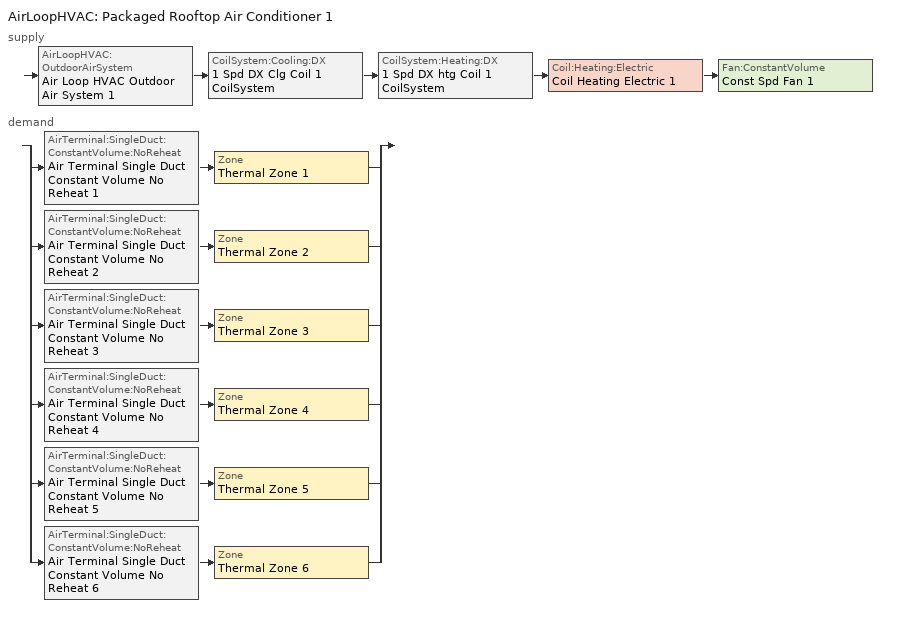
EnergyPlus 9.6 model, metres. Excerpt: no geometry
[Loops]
AirLoopHVAC 'Packaged Rooftop Air Conditioner 1'
 supply: AirLoopHVAC:OutdoorAirSystem 'Air Loop HVAC Outdoor Air System 1' > CoilSystem:Cooling:DX '1 Spd DX Clg Coil 1 CoilSystem' > CoilSystem:Heating:DX '1 Spd DX htg Coil 1 CoilSystem' > Coil:Heating:Electric 'Coil Heating Electric 1' > Fan:ConstantVolume 'Const Spd Fan 1'
 demand: split
  | AirTerminal:SingleDuct:ConstantVolume:NoReheat 'Air Terminal Single Duct Constant Volume No Reheat 1' > Zone 'Thermal Zone 1'
  | AirTerminal:SingleDuct:ConstantVolume:NoReheat 'Air Terminal Single Duct Constant Volume No Reheat 2' > Zone 'Thermal Zone 2'
  | AirTerminal:SingleDuct:ConstantVolume:NoReheat 'Air Terminal Single Duct Constant Volume No Reheat 3' > Zone 'Thermal Zone 3'
  | AirTerminal:SingleDuct:ConstantVolume:NoReheat 'Air Terminal Single Duct Constant Volume No Reheat 4' > Zone 'Thermal Zone 4'
  | AirTerminal:SingleDuct:ConstantVolume:NoReheat 'Air Terminal Single Duct Constant Volume No Reheat 5' > Zone 'Thermal Zone 5'
  | AirTerminal:SingleDuct:ConstantVolume:NoReheat 'Air Terminal Single Duct Constant Volume No Reheat 6' > Zone 'Thermal Zone 6'
[Controller:MechanicalVentilation]
Controller Mechanical Ventilation 1: Availability Schedule=Always On Discrete; Demand Controlled Ventilation=No; System Outdoor Air Method=ZoneSum; Zone or ZoneList Name 1=Thermal Zone 1; Design Specification Outdoor Air Object Name 1=Ventilation 1; Zone or ZoneList Name 2=Thermal Zone 2; Design Specification Outdoor Air Object Name 2=Ventilation 2; Zone or ZoneList Name 3=Thermal Zone 3; Design Specification Outdoor Air Object Name 3=Ventilation 3; Zone or ZoneList Name 4=Thermal Zone 4; Design Specification Outdoor Air Object Name 4=Ventilation 4; Zone or ZoneList Name 5=Thermal Zone 5; Design Specification Outdoor Air Object Name 5=Ventilation 5; Zone or ZoneList Name 6=Thermal Zone 6; Design Specification Outdoor Air Object Name 6=Ventilation 6
[AirLoopHVAC]
Packaged Rooftop Air Conditioner 1: Design Supply Air Flow Rate m3/s=AutoSize; Design Return Air Flow Fraction of Supply Air Flow=1
[Sizing:System]
Packaged Rooftop Air Conditioner 1: Type of Load to Size On=Sensible; Design Outdoor Air Flow Rate m3/s=Autosize; Central Heating Maximum System Air Flow Ratio=0.3; Preheat Design Temperature C=7; Preheat Design Humidity Ratio kgWater/kgDryAir=0.008; Precool Design Temperature C=12.8; Precool Design Humidity Ratio kgWater/kgDryAir=0.008; Central Cooling Design Supply Air Temperature C=14; Central Heating Design Supply Air Temperature C=45; Type of Zone Sum to Use=NonCoincident; 100% Outdoor Air in Cooling=Yes; 100% Outdoor Air in Heating=Yes; Central Cooling Design Supply Air Humidity Ratio kgWater/kgDryAir=0.0085; Central Heating Design Supply Air Humidity Ratio kgWater/kgDryAir=0.008; Cooling Supply Air Flow Rate Method=DesignDay; Cooling Supply Air Flow Rate m3/s=0; Cooling Supply Air Flow Rate Per Floor Area m3/s-m2=0.00996765; Cooling Fraction of Autosized Cooling Supply Air Flow Rate=1; Cooling Supply Air Flow Rate Per Unit Cooling Capacity m3/s-W=3.94755e-05; Heating Supply Air Flow Rate Method=DesignDay; Heating Supply Air Flow Rate m3/s=0; Heating Supply Air Flow Rate Per Floor Area m3/s-m2=0.00996765; Heating Fraction of Autosized Heating Supply Air Flow Rate=1; Heating Fraction of Autosized Cooling Supply Air Flow Rate=1; Heating Supply Air Flow Rate Per Unit Heating Capacity m3/s-W=3.15882e-05; System Outdoor Air Method=ZoneSum; Zone Maximum Outdoor Air Fraction dimensionless=1; Cooling Design Capacity Method=CoolingDesignCapacity; Cooling Design Capacity W=Autosize; Cooling Design Capacity Per Floor Area W/m2=234.7; Fraction of Autosized Cooling Design Capacity=1; Heating Design Capacity Method=HeatingDesignCapacity; Heating Design Capacity W=Autosize; Heating Design Capacity Per Floor Area W/m2=157; Fraction of Autosized Heating Design Capacity=1; Central Cooling Capacity Control Method=OnOff; Occupant Diversity=Autosize
[Controller:OutdoorAir]
Controller Outdoor Air 1: Minimum Outdoor Air Flow Rate m3/s=0; Maximum Outdoor Air Flow Rate m3/s=Autosize; Economizer Control Type=NoEconomizer; Economizer Control Action Type=ModulateFlow; Economizer Maximum Limit Dry-Bulb Temperature C=28; Economizer Maximum Limit Enthalpy J/kg=64000; Economizer Minimum Limit Dry-Bulb Temperature C=-100; Lockout Type=NoLockout; Minimum Limit Type=FixedMinimum; Mechanical Ventilation Controller=Controller Mechanical Ventilation 1; High Humidity Control=No; Control High Indoor Humidity Based on Outdoor Humidity Ratio=Yes; Heat Recovery Bypass Control Type=BypassWhenWithinEconomizerLimits
[SetpointManager:MixedAir] Control Variable=Temperature
Name | Setpoint Node or NodeList
Node Air Deck Mixed 1 OS Default SPM | Node Air Deck Mixed 1
Node Air Deck Cooling 1 OS Default SPM | Node Air Deck Cooling 1
Node Air Deck Heating 1 OS Default SPM | Node Air Deck Heating 1
Node Air Deck Elec Heating 1 OS Default SPM | Node Air Deck Elec Heating 1
[CoilSystem:Cooling:DX]
1 Spd DX Clg Coil 1 CoilSystem: Availability Schedule=Always On Discrete hvac_library; Cooling Coil=1 Spd DX Clg Coil 1
[Coil:Cooling:DX:SingleSpeed]
1 Spd DX Clg Coil 1: Availability Schedule=Always On Discrete hvac_library; Gross Rated Total Cooling Capacity W=Autosize; Gross Rated Sensible Heat Ratio=Autosize; Gross Rated Cooling COP W/W=3.45; Rated Air Flow Rate m3/s=Autosize; Rated Evaporator Fan Power Per Volume Flow Rate W/(m3/s)=773.3; Total Cooling Capacity Function of Temperature Curve=OS:Curve:Biquadratic 1; Total Cooling Capacity Function of Flow Fraction Curve=OS:Curve:Quadratic 1; Energy Input Ratio Function of Temperature Curve=OS:Curve:Biquadratic 2; Energy Input Ratio Function of Flow Fraction Curve=OS:Curve:Quadratic 2; Part Load Fraction Correlation Curve=OS:Curve:Quadratic 3; Minimum Outdoor Dry-Bulb Temperature for Compressor Operation C=-25; Condenser Type=AirCooled; Evaporative Condenser Effectiveness=0; Evaporative Condenser Air Flow Rate m3/s=Autosize; Evaporative Condenser Pump Rated Power Consumption W=Autosize; Crankcase Heater Capacity W=0; Maximum Outdoor Dry-Bulb Temperature for Crankcase Heater Operation C=0; Basin Heater Capacity W/K=0; Basin Heater Setpoint Temperature C=10
[CoilSystem:Heating:DX]
1 Spd DX htg Coil 1 CoilSystem: Availability Schedule=Always On Discrete hvac_library; Heating Coil=1 Spd DX htg Coil 1
[Coil:Heating:DX:SingleSpeed]
1 Spd DX htg Coil 1: Availability Schedule=Always On Discrete hvac_library; Gross Rated Heating Capacity W=Autosize; Gross Rated Heating COP W/W=3.8; Rated Air Flow Rate m3/s=Autosize; Rated Supply Fan Power Per Volume Flow Rate W/(m3/s)=773.3; Heating Capacity Function of Temperature Curve=Curve Cubic 1; Heating Capacity Function of Flow Fraction Curve=Curve Cubic 2; Energy Input Ratio Function of Temperature Curve=Curve Cubic 3; Energy Input Ratio Function of Flow Fraction Curve=Curve Quadratic 4; Part Load Fraction Correlation Curve=Curve Quadratic 5; Minimum Outdoor Dry-Bulb Temperature for Compressor Operation C=-8; Maximum Outdoor Dry-Bulb Temperature for Defrost Operation C=5; Crankcase Heater Capacity W=0; Maximum Outdoor Dry-Bulb Temperature for Crankcase Heater Operation C=10; Defrost Strategy=Resistive; Defrost Control=Timed; Defrost Time Period Fraction=0.166667; Resistive Defrost Heater Capacity W=2000
[Coil:Heating:Electric]
Coil Heating Electric 1: Availability Schedule=Always On Discrete hvac_library; Efficiency=1; Nominal Capacity W=Autosize
[Fan:ConstantVolume]
Const Spd Fan 1: Availability Schedule=Always On Discrete; Fan Total Efficiency=0.75; Pressure Rise Pa=900; Maximum Flow Rate m3/s=Autosize; Motor Efficiency=0.9; Motor In Airstream Fraction=1
[SetpointManager:SingleZone:Reheat]
Setpoint Manager Single Zone Reheat 1: Control Variable=Temperature; Minimum Supply Air Temperature C=-99; Maximum Supply Air Temperature C=99; Control Zone=Thermal Zone 1; Setpoint Node or NodeList=Node Air Deck Supply 1
[ZoneControl:Thermostat] Temperature Difference Between Cutout And Setpoint deltaC=0
Name | Zone or ZoneList | Control Type Schedule | Control 1
Thermal Zone 1 Thermostat | Thermal Zone 1 | Thermal Zone 1 Thermostat Schedule | Thermostat Setpoint Dual Setpoint 1
Thermal Zone 2 Thermostat | Thermal Zone 2 | Thermal Zone 2 Thermostat Schedule | Thermostat Setpoint Dual Setpoint 2
Thermal Zone 3 Thermostat | Thermal Zone 3 | Thermal Zone 3 Thermostat Schedule | Thermostat Setpoint Dual Setpoint 3
Thermal Zone 4 Thermostat | Thermal Zone 4 | Thermal Zone 4 Thermostat Schedule | Thermostat Setpoint Dual Setpoint 4
Thermal Zone 5 Thermostat | Thermal Zone 5 | Thermal Zone 5 Thermostat Schedule | Thermostat Setpoint Dual Setpoint 5
Thermal Zone 6 Thermostat | Thermal Zone 6 | Thermal Zone 6 Thermostat Schedule | Thermostat Setpoint Dual Setpoint 6
[ThermostatSetpoint:DualSetpoint]
Name | Heating Setpoint Temperature Schedule | Cooling Setpoint Temperature Schedule
Thermostat Setpoint Dual Setpoint 1 | HtgSetp 1 | ClgSetp 1
Thermostat Setpoint Dual Setpoint 2 | HtgSetp 2 | ClgSetp 2
Thermostat Setpoint Dual Setpoint 3 | HtgSetp 3 | ClgSetp 3
Thermostat Setpoint Dual Setpoint 4 | HtgSetp 4 | ClgSetp 4
Thermostat Setpoint Dual Setpoint 5 | HtgSetp 5 | ClgSetp 5
Thermostat Setpoint Dual Setpoint 6 | HtgSetp 6 | ClgSetp 6
[AirTerminal:SingleDuct:ConstantVolume:NoReheat] Availability Schedule=Always On Discrete; Maximum Air Flow Rate m3/s=AutoSize
Air Terminal Single Duct Constant Volume No Reheat 1; Air Terminal Single Duct Constant Volume No Reheat 2; Air Terminal Single Duct Constant Volume No Reheat 3; Air Terminal Single Duct Constant Volume No Reheat 4; Air Terminal Single Duct Constant Volume No Reheat 5; Air Terminal Single Duct Constant Volume No Reheat 6
[Zone equipment]
Thermal Zone 1: Air Terminal Single Duct Constant Volume No Reheat 1
Thermal Zone 2: Air Terminal Single Duct Constant Volume No Reheat 2
Thermal Zone 3: Air Terminal Single Duct Constant Volume No Reheat 3
Thermal Zone 4: Air Terminal Single Duct Constant Volume No Reheat 4
Thermal Zone 5: Air Terminal Single Duct Constant Volume No Reheat 5
Thermal Zone 6: Air Terminal Single Duct Constant Volume No Reheat 6
[Sizing:Zone] Zone Cooling Design Supply Air Temperature Input Method=SupplyAirTemperature; Zone Cooling Design Supply Air Temperature C=14; Zone Cooling Design Supply Air Temperature Difference deltaC=11.11; Zone Heating Design Supply Air Temperature Input Method=SupplyAirTemperature; Zone Heating Design Supply Air Temperature C=45; Zone Heating Design Supply Air Temperature Difference deltaC=11.11; Zone Cooling Design Supply Air Humidity Ratio kgWater/kgDryAir=0.0085; Zone Heating Design Supply Air Humidity Ratio kgWater/kgDryAir=0.008; Cooling Design Air Flow Method=DesignDay; Cooling Design Air Flow Rate m3/s=0; Cooling Minimum Air Flow per Zone Floor Area m3/s-m2=0.000762; Cooling Minimum Air Flow m3/s=0; Cooling Minimum Air Flow Fraction=0; Heating Design Air Flow Method=DesignDay; Heating Design Air Flow Rate m3/s=0; Heating Maximum Air Flow per Zone Floor Area m3/s-m2=0.002032; Heating Maximum Air Flow m3/s=0.141576; Heating Maximum Air Flow Fraction=0.3; Account for Dedicated Outdoor Air System=No
Name | Design Specification Outdoor Air Object
Thermal Zone 1 | Ventilation 1
Thermal Zone 2 | Ventilation 2
Thermal Zone 3 | Ventilation 3
Thermal Zone 4 | Ventilation 4
Thermal Zone 5 | Ventilation 5
Thermal Zone 6 | Ventilation 6
[DesignSpecification:OutdoorAir] Outdoor Air Method=Sum; Outdoor Air Flow per Person m3/s-person=0; Outdoor Air Flow per Zone Floor Area m3/s-m2=0; Outdoor Air Flow per Zone m3/s=0; Outdoor Air Flow Air Changes per Hour 1/hr=1.2
Ventilation 1; Ventilation 2; Ventilation 3; Ventilation 4; Ventilation 5; Ventilation 6
[Schedule:Day:Interval]
HtgSetp Summer Design Day 1; HtgSetp Summer Design Day 2; HtgSetp Summer Design Day 3; HtgSetp Summer Design Day 4; HtgSetp Summer Design Day 5; HtgSetp Summer Design Day 6: No, 24:00, 15.6
HtgSetp Winter Design Day 1; HtgSetp Winter Design Day 2; HtgSetp Winter Design Day 3; HtgSetp Winter Design Day 4; HtgSetp Winter Design Day 5; HtgSetp Winter Design Day 6: No, 24:00, 21
ClgSetp Summer Design Day 1; ClgSetp Summer Design Day 2; ClgSetp Summer Design Day 3; ClgSetp Summer Design Day 4; ClgSetp Summer Design Day 5; ClgSetp Summer Design Day 6: No, 06:00, 26.7, 22:00, 24, 24:00, 26.7
ClgSetp Winter Design Day 1; ClgSetp Winter Design Day 2; ClgSetp Winter Design Day 3; ClgSetp Winter Design Day 4; ClgSetp Winter Design Day 5; ClgSetp Winter Design Day 6: No, 24:00, 26.7
ClgSetp Default Schedule 1; ClgSetp Default Schedule 2; ClgSetp Default Schedule 3; ClgSetp Default Schedule 4; ClgSetp Default Schedule 5; ClgSetp Default Schedule 6: Temperature 37, No, 01:00, 28, 02:00, 28, 03:00, 28, 04:00, 28, 05:00, 28, 06:00, 28, 07:00, 28, 08:00, 28, 09:00, 28, 10:00, 24, 11:00, 24, 12:00, 24, 13:00, 24, 14:00, 24, 15:00, 24, 16:00, 24, 17:00, 24, 18:00, 24, 19:00, 24, 20:00, 24, 21:00, 24, 22:00, 28, 23:00, 28, 24:00, 28
HtgSetp Default Schedule 1; HtgSetp Default Schedule 2; HtgSetp Default Schedule 3; HtgSetp Default Schedule 4; HtgSetp Default Schedule 5; HtgSetp Default Schedule 6: Temperature 36, No, 01:00, 16, 02:00, 16, 03:00, 16, 04:00, 16, 05:00, 16, 06:00, 16, 07:00, 16, 08:00, 16, 09:00, 16, 10:00, 20, 11:00, 20, 12:00, 20, 13:00, 20, 14:00, 20, 15:00, 20, 16:00, 20, 17:00, 20, 18:00, 20, 19:00, 20, 20:00, 20, 21:00, 20, 22:00, 16, 23:00, 16, 24:00, 16
[Schedule:Week:Daily]
HtgSetp 1 Week Rule - Jan1-Dec31: HtgSetp Default Schedule 1, HtgSetp Default Schedule 1, HtgSetp Default Schedule 1, HtgSetp Default Schedule 1, HtgSetp Default Schedule 1, HtgSetp Default Schedule 1, HtgSetp Default Schedule 1, HtgSetp Default Schedule 1, HtgSetp Summer Design Day 1, HtgSetp Winter Design Day 1, HtgSetp Default Schedule 1, HtgSetp Default Schedule 1
ClgSetp 1 Week Rule - Jan1-Dec31: ClgSetp Default Schedule 1, ClgSetp Default Schedule 1, ClgSetp Default Schedule 1, ClgSetp Default Schedule 1, ClgSetp Default Schedule 1, ClgSetp Default Schedule 1, ClgSetp Default Schedule 1, ClgSetp Default Schedule 1, ClgSetp Summer Design Day 1, ClgSetp Winter Design Day 1, ClgSetp Default Schedule 1, ClgSetp Default Schedule 1
HtgSetp 2 Week Rule - Jan1-Dec31: HtgSetp Default Schedule 2, HtgSetp Default Schedule 2, HtgSetp Default Schedule 2, HtgSetp Default Schedule 2, HtgSetp Default Schedule 2, HtgSetp Default Schedule 2, HtgSetp Default Schedule 2, HtgSetp Default Schedule 2, HtgSetp Summer Design Day 2, HtgSetp Winter Design Day 2, HtgSetp Default Schedule 2, HtgSetp Default Schedule 2
ClgSetp 2 Week Rule - Jan1-Dec31: ClgSetp Default Schedule 2, ClgSetp Default Schedule 2, ClgSetp Default Schedule 2, ClgSetp Default Schedule 2, ClgSetp Default Schedule 2, ClgSetp Default Schedule 2, ClgSetp Default Schedule 2, ClgSetp Default Schedule 2, ClgSetp Summer Design Day 2, ClgSetp Winter Design Day 2, ClgSetp Default Schedule 2, ClgSetp Default Schedule 2
HtgSetp 3 Week Rule - Jan1-Dec31: HtgSetp Default Schedule 3, HtgSetp Default Schedule 3, HtgSetp Default Schedule 3, HtgSetp Default Schedule 3, HtgSetp Default Schedule 3, HtgSetp Default Schedule 3, HtgSetp Default Schedule 3, HtgSetp Default Schedule 3, HtgSetp Summer Design Day 3, HtgSetp Winter Design Day 3, HtgSetp Default Schedule 3, HtgSetp Default Schedule 3
ClgSetp 3 Week Rule - Jan1-Dec31: ClgSetp Default Schedule 3, ClgSetp Default Schedule 3, ClgSetp Default Schedule 3, ClgSetp Default Schedule 3, ClgSetp Default Schedule 3, ClgSetp Default Schedule 3, ClgSetp Default Schedule 3, ClgSetp Default Schedule 3, ClgSetp Summer Design Day 3, ClgSetp Winter Design Day 3, ClgSetp Default Schedule 3, ClgSetp Default Schedule 3
HtgSetp 4 Week Rule - Jan1-Dec31: HtgSetp Default Schedule 4, HtgSetp Default Schedule 4, HtgSetp Default Schedule 4, HtgSetp Default Schedule 4, HtgSetp Default Schedule 4, HtgSetp Default Schedule 4, HtgSetp Default Schedule 4, HtgSetp Default Schedule 4, HtgSetp Summer Design Day 4, HtgSetp Winter Design Day 4, HtgSetp Default Schedule 4, HtgSetp Default Schedule 4
ClgSetp 4 Week Rule - Jan1-Dec31: ClgSetp Default Schedule 4, ClgSetp Default Schedule 4, ClgSetp Default Schedule 4, ClgSetp Default Schedule 4, ClgSetp Default Schedule 4, ClgSetp Default Schedule 4, ClgSetp Default Schedule 4, ClgSetp Default Schedule 4, ClgSetp Summer Design Day 4, ClgSetp Winter Design Day 4, ClgSetp Default Schedule 4, ClgSetp Default Schedule 4
HtgSetp 5 Week Rule - Jan1-Dec31: HtgSetp Default Schedule 5, HtgSetp Default Schedule 5, HtgSetp Default Schedule 5, HtgSetp Default Schedule 5, HtgSetp Default Schedule 5, HtgSetp Default Schedule 5, HtgSetp Default Schedule 5, HtgSetp Default Schedule 5, HtgSetp Summer Design Day 5, HtgSetp Winter Design Day 5, HtgSetp Default Schedule 5, HtgSetp Default Schedule 5
ClgSetp 5 Week Rule - Jan1-Dec31: ClgSetp Default Schedule 5, ClgSetp Default Schedule 5, ClgSetp Default Schedule 5, ClgSetp Default Schedule 5, ClgSetp Default Schedule 5, ClgSetp Default Schedule 5, ClgSetp Default Schedule 5, ClgSetp Default Schedule 5, ClgSetp Summer Design Day 5, ClgSetp Winter Design Day 5, ClgSetp Default Schedule 5, ClgSetp Default Schedule 5
HtgSetp 6 Week Rule - Jan1-Dec31: HtgSetp Default Schedule 6, HtgSetp Default Schedule 6, HtgSetp Default Schedule 6, HtgSetp Default Schedule 6, HtgSetp Default Schedule 6, HtgSetp Default Schedule 6, HtgSetp Default Schedule 6, HtgSetp Default Schedule 6, HtgSetp Summer Design Day 6, HtgSetp Winter Design Day 6, HtgSetp Default Schedule 6, HtgSetp Default Schedule 6
ClgSetp 6 Week Rule - Jan1-Dec31: ClgSetp Default Schedule 6, ClgSetp Default Schedule 6, ClgSetp Default Schedule 6, ClgSetp Default Schedule 6, ClgSetp Default Schedule 6, ClgSetp Default Schedule 6, ClgSetp Default Schedule 6, ClgSetp Default Schedule 6, ClgSetp Summer Design Day 6, ClgSetp Winter Design Day 6, ClgSetp Default Schedule 6, ClgSetp Default Schedule 6
[Schedule:Year]
HtgSetp 1: HtgSetp 1 Week Rule - Jan1-Dec31, 1, 1, 12, 31
ClgSetp 1: ClgSetp 1 Week Rule - Jan1-Dec31, 1, 1, 12, 31
HtgSetp 2: HtgSetp 2 Week Rule - Jan1-Dec31, 1, 1, 12, 31
ClgSetp 2: ClgSetp 2 Week Rule - Jan1-Dec31, 1, 1, 12, 31
HtgSetp 3: HtgSetp 3 Week Rule - Jan1-Dec31, 1, 1, 12, 31
ClgSetp 3: ClgSetp 3 Week Rule - Jan1-Dec31, 1, 1, 12, 31
HtgSetp 4: HtgSetp 4 Week Rule - Jan1-Dec31, 1, 1, 12, 31
ClgSetp 4: ClgSetp 4 Week Rule - Jan1-Dec31, 1, 1, 12, 31
HtgSetp 5: HtgSetp 5 Week Rule - Jan1-Dec31, 1, 1, 12, 31
ClgSetp 5: ClgSetp 5 Week Rule - Jan1-Dec31, 1, 1, 12, 31
HtgSetp 6: HtgSetp 6 Week Rule - Jan1-Dec31, 1, 1, 12, 31
ClgSetp 6: ClgSetp 6 Week Rule - Jan1-Dec31, 1, 1, 12, 31
[Schedule:Compact]
Thermal Zone 1 Thermostat Schedule; Thermal Zone 2 Thermostat Schedule; Thermal Zone 3 Thermostat Schedule; Thermal Zone 4 Thermostat Schedule; Thermal Zone 5 Thermostat Schedule; Thermal Zone 6 Thermostat Schedule: Through: 12/31, For: AllDays, Until: 24:00, 4
[Curve:Cubic]
Name | Coefficient1 Constant | Coefficient2 x | Coefficient3 x**2 | Coefficient4 x**3 | Minimum Value of x | Maximum Value of x
Curve Cubic 1 | 0.758746 | 0.027626 | 0.000148716 | 3.4992e-06 | -20 | 20
Curve Cubic 2 | 0.84 | 0.16 | 0 | 0 | 0.5 | 1.5
Curve Cubic 3 | 1.19248 | -0.0300438 | 0.00103745 | -2.3328e-05 | -20 | 20
[Curve:Quadratic]
Name | Coefficient1 Constant | Coefficient2 x | Coefficient3 x**2 | Minimum Value of x | Maximum Value of x
Curve Quadratic 4 | 1.3824 | -0.4336 | 0.0512 | 0 | 1
Curve Quadratic 5 | 0.75 | 0.25 | 0 | 0 | 1
OS:Curve:Quadratic 1 | 0.77136 | 0.34053 | -0.11088 | 0.75918 | 1.13877
OS:Curve:Quadratic 2 | 1.2055 | -0.32953 | 0.12308 | 0.75918 | 1.13877
OS:Curve:Quadratic 3 | 0.771 | 0.229 | 0 | 0 | 1
[Curve:Biquadratic] Minimum Value of x=17; Maximum Value of x=22; Minimum Value of y=13; Maximum Value of y=46
Name | Coefficient1 Constant | Coefficient2 x | Coefficient3 x**2 | Coefficient4 y | Coefficient5 y**2 | Coefficient6 x*y
OS:Curve:Biquadratic 1 | 0.42415 | 0.04426 | -0.00042 | 0.00333 | -8e-05 | -0.00021
OS:Curve:Biquadratic 2 | 1.23649 | -0.02431 | 0.00057 | -0.01434 | 0.00063 | -0.00038
[Schedule:Constant]
Always On Discrete; Always On Discrete hvac_library: 1
